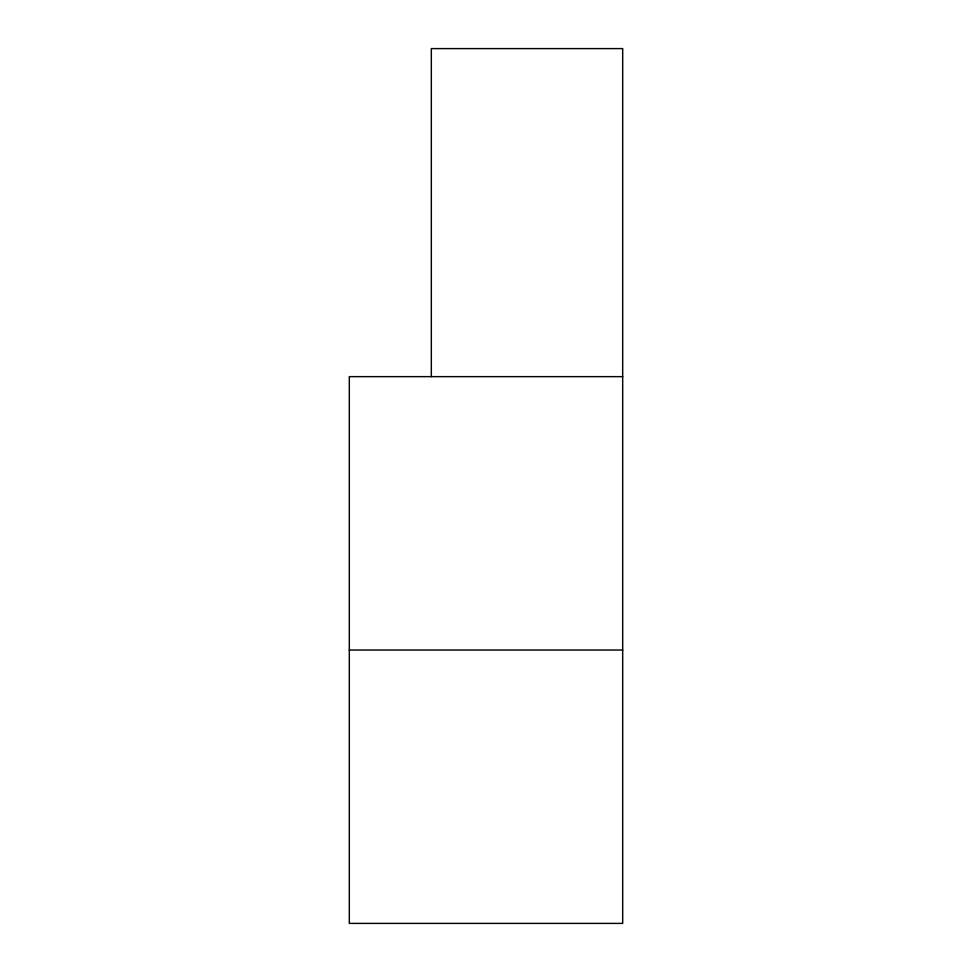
<?xml version="1.0" encoding="UTF-8"?>
<svg xmlns="http://www.w3.org/2000/svg" width="972" height="972" viewBox="0 0 972 972"><rect width="100%" height="100%" fill="white"/><g stroke="black" fill="none" stroke-linecap="round" stroke-linejoin="round"><path stroke-width="1.46" d="M622.688 376.65L349.312 376.65L349.312 923.4L622.688 923.4L622.688 48.6L431.325 48.6L431.325 376.65M349.312 650.025L622.688 650.025"/></g></svg>
